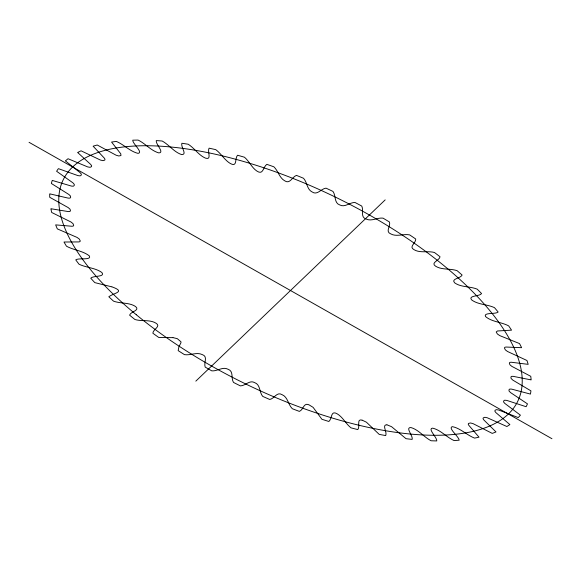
<?xml version="1.0" encoding="UTF-8"?>
<svg xmlns="http://www.w3.org/2000/svg" width="581" height="581" viewBox="0 0 581 581"><rect width="100%" height="100%" fill="white"/><g stroke="black" fill="none" stroke-linecap="round" stroke-linejoin="round"><path stroke-width="0.87" d="M195.826 381.143L385.174 199.886M172.877 337.663L158.7 337.423A262.721 107.696 26 0 1 152.847 333.211C153.086 329.187 161.416 326.362 155.933 323.152C149.724 319.339 141.771 321.613 134.93 319.499A262.721 107.696 26 0 1 129.614 315.163C130.74 311.445 140.341 310.472 135.584 306.536C129.185 302.243 120.652 303.805 113.52 301.14A262.721 107.696 26 0 1 108.814 296.738C114.334 292.73 125.866 291.894 112.082 286.898M173.109 337.648L177.307 338.672L180.938 341.766L180.974 342.681L178.919 346.799L178.171 350.619A262.721 107.696 26 0 0 184.46 354.635C190.386 355.608 196.603 351.868 202.152 354.548C208.397 356.494 203.51 362.718 205.202 367.112A262.721 107.696 26 0 0 211.833 370.874C217.41 371.346 222.799 366.335 228.057 369.262C233.911 371.194 230.795 378.202 233.518 382.443A262.721 107.696 26 0 0 240.403 385.893C245.531 385.777 249.663 379.64 254.71 382.647C260.549 384.702 259.155 392.19 262.706 396.38A262.721 107.696 26 0 0 269.729 399.467C274.406 398.639 276.926 391.412 282.032 394.652C287.885 396.99 288.06 404.572 292.308 408.712A262.721 107.696 26 0 0 299.368 411.392C303.376 409.954 303.674 402.299 308.722 404.775M387.019 424.834L391.543 426.679L406.017 438.684A262.721 107.696 26 0 0 412.154 439.381C413.316 435.939 404.826 427.289 410.905 427.543C418.698 429.751 423.919 437.101 431.102 440.761A262.721 107.696 26 0 0 436.774 440.921C437.239 437.573 427.158 428.466 432.671 428.139C440.703 430.056 446.528 437.195 454.066 440.565A262.721 107.696 26 0 0 459.172 440.187C459.026 436.738 447.53 427.87 452.287 426.643C460.457 428.19 466.761 435.082 474.539 438.096A262.721 107.696 26 0 0 479.013 437.173L468.736 425.219L468.228 424.159L468.511 423.433L470.501 422.968L473.101 423.651L492.23 433.39A262.721 107.696 26 0 0 496 431.944L483.799 419.918L483.036 418.69L483.247 417.877L484.895 417.281L487.299 417.775L506.864 426.512A262.721 107.696 26 0 0 509.864 424.573L495.854 412.583L494.889 411.261L495.048 410.324L496.319 409.656L498.629 410.004L518.216 417.579A262.721 107.696 26 0 0 520.409 415.168L504.78 403.396L503.604 401.994L503.676 400.919L504.678 400.2L506.799 400.411L526.11 406.715A262.721 107.696 26 0 0 527.468 403.868L510.532 392.567L509.05 391.028L508.978 389.786L509.762 389.059L511.585 389.11L530.438 394.092A262.721 107.696 26 0 0 530.932 390.853L512.849 380.134L511.142 378.522L510.873 377.054L511.549 376.372L513.11 376.328L531.128 379.901A262.721 107.696 26 0 0 530.758 376.314L511.788 366.342L509.9 364.752L509.334 363.074L509.886 362.384L511.251 362.239L528.173 364.352A262.721 107.696 26 0 0 526.938 360.481L507.46 351.461L505.31 349.842L504.431 347.975L504.86 347.271L506.029 347.039L521.615 347.685A262.721 107.696 26 0 0 519.53 343.582L499.74 335.607L497.38 333.973L496.225 331.991L497.452 330.981L511.549 330.153A262.721 107.696 26 0 0 508.658 325.883C501.323 321.954 491.882 321.976 485.534 316.565C483.16 312.142 495.651 314.524 498.135 312.019A262.721 107.696 26 0 0 494.475 307.647C487.132 304.204 477.989 304.778 471.511 299.818C468.039 295.279 479.528 296.622 481.569 293.558A262.721 107.696 26 0 0 477.197 289.149C469.956 286.201 461.14 287.45 454.698 282.874C450.595 278.633 460.573 278.589 462.113 275.045A262.721 107.696 26 0 0 457.087 270.666C450.13 268.32 441.974 270.129 435.641 266.236C430.194 262.641 439.316 260.695 440.057 256.773A262.721 107.696 26 0 0 434.457 252.495C427.754 250.629 420.048 253.381 413.984 249.641C408.501 246.787 416.032 243.105 415.727 239.016A262.721 107.696 26 0 0 409.649 234.891C403.396 233.613 396.562 237.099 390.81 233.918C384.985 231.666 390.752 226.292 389.502 222.036A262.721 107.696 26 0 0 383.024 218.136C377.309 217.425 371.52 221.688 366.146 219.037C360.067 217.156 363.982 210.453 361.774 206.088A262.721 107.696 26 0 0 355.006 202.478C349.689 202.304 344.918 207.766 339.82 204.962C333.944 203.009 336.094 195.688 332.971 191.425A262.721 107.696 26 0 0 326.006 188.15C320.944 188.76 317.284 195.644 312.077 191.926C306.862 189.377 307.284 182.311 303.514 178.265A262.721 107.696 26 0 0 296.463 175.382C291.952 177.002 289.926 184.7 284.414 180.626C279.294 177.619 278.176 170.836 273.869 166.805A262.721 107.696 26 0 0 266.839 164.35C262.786 167.248 263.411 175.506 256.737 170.974C251.66 167.502 249.205 161.235 244.47 157.226A262.721 107.696 26 0 0 237.571 155.236C234.521 158.628 237.644 167.51 230.308 163.501C224.564 160.058 221.187 153.674 215.776 149.658A262.721 107.696 26 0 0 209.102 148.17C207.047 151.597 212.225 160.298 205.442 158.119C198.622 155.192 194.475 148.199 188.208 144.233A262.721 107.696 26 0 0 181.868 143.267C180.538 146.971 187.757 154.989 181.497 154.539C173.988 152.055 169.107 144.807 162.193 141.023A262.721 107.696 26 0 0 156.282 140.587C155.57 144.313 164.808 152.636 158.874 152.926C151.009 150.762 145.468 143.609 138.125 140.079A262.721 107.696 26 0 0 132.729 140.188C132.642 143.863 143.565 152.505 138.075 153.391C130.057 151.459 123.978 144.64 116.367 141.415A262.721 107.696 26 0 0 111.567 142.062L120.783 153.849L120.928 155.563L118.778 155.977L116.164 155.236L97.245 145.01A262.721 107.696 26 0 0 93.12 146.194L104.384 158.206L105.001 159.296L104.783 160.102L102.99 160.661L100.44 160.065L81.057 150.813A262.721 107.696 26 0 0 77.665 152.505L90.759 164.503L91.631 165.752L91.5 166.645L90.055 167.321L87.702 166.921L68.042 158.729A262.721 107.696 26 0 0 65.435 160.915L80.243 172.782L81.355 174.177L81.195 175.215L80.098 175.876L77.934 175.615L58.398 168.65A262.721 107.696 26 0 0 56.618 171.286L72.93 182.841L74.288 184.38L74.208 185.557L73.293 186.21L71.39 186.073L52.268 180.415A262.721 107.696 26 0 0 51.346 183.465L68.936 194.526L70.483 196.073L70.657 197.351L70.018 198.106L68.18 198.121L49.755 193.843A262.721 107.696 26 0 0 49.697 197.264L68.209 207.606L70.04 209.204L70.475 210.78L69.858 211.499L68.347 211.586L50.896 208.746A262.721 107.696 26 0 0 51.702 212.479L70.962 221.993L73.01 223.634L73.7 225.399L73.213 226.074L71.986 226.263L55.66 224.883A262.721 107.696 26 0 0 57.323 228.878L77.048 237.418L79.248 239.023L80.265 240.919L79.938 241.623L78.936 241.921L63.99 242.016A262.721 107.696 26 0 0 66.481 246.213C73.722 250.2 82.829 250.752 89.3 255.858C91.994 260.651 78.5 257.594 75.748 259.889A262.721 107.696 26 0 0 79.038 264.217C86.329 267.768 95.284 267.747 101.864 272.496C105.619 277.326 93.185 275.372 90.767 278.219A262.721 107.696 26 0 0 94.797 282.62L111.777 286.84M386.823 424.798C381.572 424.711 387.411 432.111 385.697 435.583A262.721 107.696 26 0 1 379.175 434.356L366.415 422.198L362.152 420.15M361.941 420.099C356.276 418.581 360.387 426.665 357.794 429.584A262.721 107.696 26 0 1 350.989 427.848C345.855 423.81 342.95 417.332 337.401 413.955C330.509 409.765 332.397 418.458 328.868 421.479A262.721 107.696 26 0 1 321.889 419.257L313.101 407.346L309.157 404.928M29.05 142.309L551.95 438.72M136.281 314.728A252.808 103.629 26 0 0 517.388 402.016A252.808 103.629 26 0 0 217.839 154.8A252.808 103.629 26 0 0 136.281 314.728"/></g></svg>
